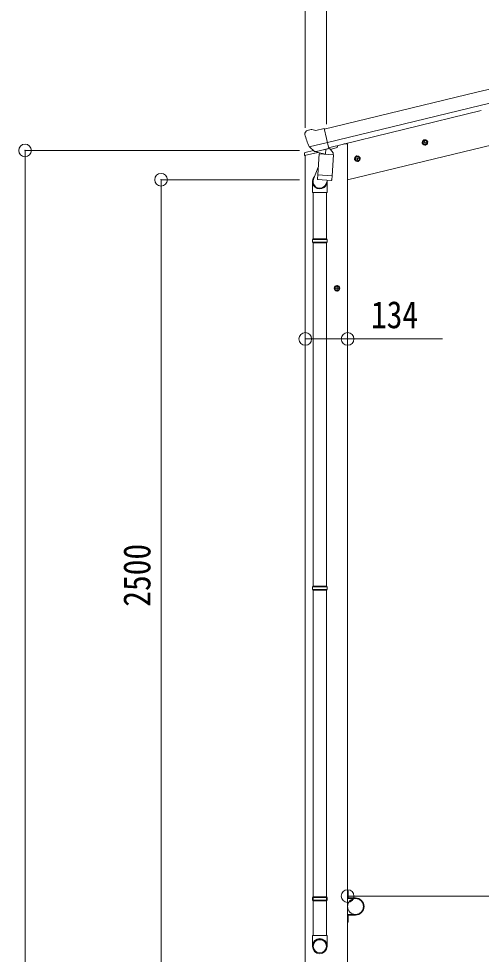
# Model space of a CAD drawing. Units: millimetres at full size, sheet at 1:40. Extents: x -11181 to 11305, y -7804 to 7716.
# Drawn here: x 3361 to 4825, y 3153 to 6114 of the extents above; entities that cross this region are included whole.
import ezdxf
from ezdxf.enums import TextEntityAlignment as Align

# ---------------------------------------------------------------- set-up
doc = ezdxf.new("R2010")
doc.units = ezdxf.units.MM
doc.header["$LTSCALE"] = 40
doc.header["$PDMODE"] = 32
doc.header["$PDSIZE"] = 40
for name, color, linetype, lineweight in [('0-1_本体', 4, 'Continuous', 9), ('0-2_部品', 7, 'Continuous', 9), ('0-3_ELV2', 3, 'Continuous', 9), ('0-A_寸法', 6, 'Continuous', 9), ('1-A', 6, 'Continuous', 9)]:
    doc.layers.add(name, color=color, linetype=linetype, lineweight=lineweight)
doc.styles.add('ＭＳ ゴシック', font='')
doc.styles.get('ＭＳ ゴシック').set_extended_font_data('MS Gothic')

msp = doc.modelspace()

# ---------------------------------------------------------------- linework, layer by layer
at = {"layer": '0-1_本体'}
for p, q in [((4327.85, 5763.73), (4810.78, 5881.04)), ((4337.87, 5721.97), (4820.91, 5839.3)), ((4341.85, 5705.4), (4824.94, 5822.73)), ((4401.81, 5604.02), (4990.59, 5745.37)), ((4401.81, 5717.14), (4390.18, 5717.14)), ((4401.81, 5717.14), (4401.81, 2554.14)), ((4267.81, 5681.03), (4267.81, 2554.14))]:
    msp.add_line(p, q, dxfattribs=at)
for radius in [6954.55, 6911.6]:
    msp.add_arc((6452.31, -877.01), radius, 95.15276, 103.65276, dxfattribs=at)
at = {"layer": '0-2_部品'}
for p, q in [((4266.38, 5748.75), (4266.65, 5747.6)), ((4270.6, 5757.32), (4266.74, 5751.03)), ((4273.69, 5759.57), (4286.88, 5762.74)), ((4301.43, 5760.06), (4288.17, 5762.76)), ((4301.43, 5760.06), (4327.37, 5766.29)), ((4280.43, 5708.44), (4337.94, 5722.25)), ((4636.84, 5719.58), (4656.29, 5724.24)), ((4641.4, 5727.35), (4639.26, 5720.16)), ((4648.69, 5729.11), (4641.4, 5727.35)), ((4648.9, 5712.19), (4644.23, 5731.63)), ((4653.86, 5723.66), (4648.69, 5729.11)), ((4651.73, 5716.47), (4653.86, 5723.66)), ((4265.25, 5680.41), (4307.96, 5690.67)), ((4265.25, 5687.31), (4265.25, 5680.41)), ((4293.76, 5696.51), (4267.55, 5690.22)), ((4297.28, 5693.53), (4280.91, 5708.02)), ((4299.99, 5692.96), (4307.51, 5694.77)), ((4300.83, 5693.07), (4302.36, 5693.44)), ((4302.36, 5693.44), (4339.06, 5702.25)), ((4304.2, 5693.21), (4304.15, 5692.47)), ((4304.9, 5691.43), (4330.72, 5684.99)), ((4311.82, 5686.08), (4307.15, 5619.24)), ((4357.51, 5682.89), (4311.82, 5686.08)), ((4313.59, 5689.26), (4313.36, 5685.97)), ((4333.11, 5700.43), (4332.09, 5685.82)), ((4339.06, 5702.25), (4340.59, 5702.62)), ((4342.15, 5704.72), (4343.09, 5704.65)), ((4343.09, 5704.65), (4356.4, 5689.34)), ((4347.08, 5700.06), (4365.97, 5704.6)), ((4356.4, 5689.34), (4355.96, 5682.99)), ((4369.81, 5712.77), (4369.81, 5709.46)), ((4352.83, 5616.05), (4357.51, 5682.89)), ((4422.92, 5668.22), (4442.36, 5672.89)), ((4427.47, 5676), (4425.34, 5668.8)), ((4434.77, 5677.75), (4427.47, 5676)), ((4434.97, 5660.83), (4430.31, 5680.28)), ((4439.94, 5672.3), (4434.77, 5677.75)), ((4437.81, 5665.11), (4439.94, 5672.3)), ((4308.88, 5644.01), (4294.18, 5605.46)), ((4290.81, 5563.38), (4290.81, 5597.73)), ((4306.29, 5606.78), (4307.16, 5619.24)), ((4306.68, 5605.42), (4306.68, 5605.42)), ((4352.83, 5616.05), (4307.15, 5619.24)), ((4308.13, 5604.64), (4349.83, 5601.72)), ((4338.21, 5602.54), (4333.67, 5591.22)), ((4336.81, 5598.03), (4336.81, 5563.38)), ((4352.82, 5616.05), (4351.93, 5603.35)), ((4336.81, 5563.38), (4290.81, 5563.38)), ((4292.81, 5563.38), (4292.81, 5416.68)), ((4334.81, 5563.38), (4334.81, 5416.68)), ((4290.81, 5414.68), (4291.81, 5416.68)), ((4336.81, 5414.68), (4290.81, 5414.68)), ((4336.81, 5406.68), (4290.81, 5406.68)), ((4335.81, 5416.68), (4291.81, 5416.68)), ((4335.81, 5404.68), (4291.81, 5404.68)), ((4292.81, 5404.68), (4292.81, 4317.49)), ((4334.81, 5404.68), (4334.81, 4317.49)), ((4336.81, 5414.68), (4335.81, 5416.68)), ((4336.81, 5406.68), (4335.81, 5404.68)), ((4336.81, 5414.68), (4336.81, 5406.68)), ((4368.31, 5250.64), (4368.31, 5270.64)), ((4378.31, 5260.64), (4358.31, 5260.64)), ((4368.31, 5268.14), (4361.81, 5264.39)), ((4361.81, 5264.39), (4361.81, 5256.88)), ((4361.81, 5256.88), (4368.31, 5253.13)), ((4374.81, 5264.39), (4368.31, 5268.14)), ((4290.81, 4315.49), (4291.81, 4317.49)), ((4336.81, 4315.49), (4290.81, 4315.49)), ((4336.81, 4307.49), (4290.81, 4307.49)), ((4335.81, 4317.49), (4291.81, 4317.49)), ((4335.81, 4305.49), (4291.81, 4305.49)), ((4292.81, 4305.49), (4292.81, 3212.3)), ((4334.81, 4305.49), (4334.81, 3212.3)), ((4336.81, 4315.49), (4335.81, 4317.49)), ((4336.81, 4307.49), (4335.81, 4305.49)), ((4336.81, 4315.49), (4336.81, 4307.49)), ((4290.81, 3332.3), (4291.81, 3334.3)), ((4336.81, 3332.3), (4290.81, 3332.3)), ((4336.81, 3324.3), (4290.81, 3324.3)), ((4335.81, 3334.3), (4291.81, 3334.3)), ((4335.81, 3322.3), (4291.81, 3322.3)), ((4292.81, 3322.3), (4292.81, 3212.3)), ((4334.81, 3322.3), (4334.81, 3212.3)), ((4336.81, 3332.3), (4335.81, 3334.3)), ((4336.81, 3324.3), (4335.81, 3322.3)), ((4336.81, 3332.3), (4336.81, 3324.3)), ((4290.81, 3178.16), (4290.81, 3212.3)), ((4336.81, 3212.3), (4290.81, 3212.3)), ((4336.81, 3178.16), (4336.81, 3212.3))]:
    msp.add_line(p, q, dxfattribs=at)
for points in [[(4332.79, 5700.84), (4342.52, 5703.17), (4327.37, 5766.29)], [(4639.26, 5720.16), (4644.43, 5714.71), (4651.73, 5716.47)], [(4280.16, 5709.02), (4280.75, 5708.17), (4280.91, 5708.02)], [(4332.79, 5700.84), (4332.56, 5700.69), (4307.79, 5694.74), (4307.51, 5694.77)], [(4425.34, 5668.8), (4430.51, 5663.36), (4437.81, 5665.11)], [(4290.81, 5414.68), (4290.81, 5406.68), (4291.81, 5404.68)], [(4368.31, 5253.13), (4374.81, 5256.88), (4374.81, 5264.39)], [(4290.81, 4315.49), (4290.81, 4307.49), (4291.81, 4305.49)], [(4290.81, 3332.3), (4290.81, 3324.3), (4291.81, 3322.3)]]:
    msp.add_lwpolyline(points, dxfattribs=at)
for centre, radius in [((4646.56, 5721.91), 8.5), ((4646.56, 5721.91), 7.7), ((4646.56, 5721.91), 6.5), ((4432.64, 5670.55), 8.5), ((4432.64, 5670.55), 7.7), ((4432.64, 5670.55), 6.5), ((4368.31, 5260.64), 8.5), ((4368.31, 5260.64), 7.7), ((4368.31, 5260.64), 6.5)]:
    msp.add_circle(centre, radius, dxfattribs=at)
for centre, radius, start, end in [((4463.46, 5794.85), 202.4, 193.5, 205.09125), ((4274.86, 5754.71), 5, 103.5, 148.5), ((4287.58, 5759.82), 3, 78.5, 103.5), ((4268.25, 5687.31), 3, 103.5, 180), ((4300.71, 5693.56), 0.5, 248.23754, 283.5), ((4303.7, 5693.24), 0.5, 356, 103.5), ((4305.14, 5692.4), 1, 176, 256), ((4331.07, 5685.96), 1.03, 250.03897, 351.96569), ((4333.71, 5700.34), 0.604, 100.59842, 172.20595), ((4340.48, 5703.1), 0.5, 283.5, 318.76246), ((4364.81, 5709.46), 5, 283.5, 0), ((4320.81, 5597.73), 30, 177.45142, 180), ((4308.23, 5606.61), 1.95, 175.04017, 217.47766), ((4308.27, 5606.64), 2, 217.40962, 266), ((4349.97, 5603.72), 2, 266, 349.46843)]:
    msp.add_arc(centre, radius, start, end, dxfattribs=at)
for centre, major_axis, ratio, start_param, end_param in [((4269.3, 5749.46), (-1.57, -2.57), 0.99628, 4.712389, 5.4996506), ((4299.27, 5695.79), (-0.73, -2.92), 0.997631, 5.8041905, 6.6006116), ((4299.33, 5696.01), (2.63, 3.16), 0.650902, 4.0958226, 4.1686332), ((4299.3, 5695.89), (-0.73, -2.92), 0.997631, 0.3902369, 0.4789948), ((4313.81, 5598.03), (23, 0), 0.996195, 2.3585569, 6.3253237), ((4313.81, 5598.03), (21, 0), 0.996195, 2.7786684, 5.9512394), ((4313.81, 3179.91), (-23, 0), 0.996195, 3.1415927, 6.2831853), ((4313.81, 3178.16), (-23, 0), 0.996195, 3.1415927, 6.2831853), ((4313.81, 3178.16), (0, -23.43), 0.981806, 4.712389, 7.8539816)]:
    msp.add_ellipse(centre, major_axis=major_axis, ratio=ratio, start_param=start_param, end_param=end_param, dxfattribs=at)
msp.add_ellipse((4313.81, 3178.16), major_axis=(21, 0), ratio=0.996195, dxfattribs=at)
at = {"layer": '0-3_ELV2'}
for p, q in [((4401.81, 3354.14), (4403.81, 3354.14)), ((4401.81, 3354.14), (4401.81, 3331.44)), ((4403.81, 3331.44), (4403.81, 3354.14)), ((4426.81, 3331.44), (4403.81, 3331.44)), ((4403.81, 3329.44), (4426.81, 3329.44)), ((4401.81, 3254.14), (4401.81, 3276.84)), ((4403.81, 3278.84), (4426.81, 3278.84)), ((4403.81, 3276.84), (4403.81, 3254.14)), ((4426.81, 3276.84), (4403.81, 3276.84)), ((4401.81, 3254.14), (4403.81, 3254.14))]:
    msp.add_line(p, q, dxfattribs=at)
msp.add_circle((4426.81, 3304.14), 25, dxfattribs=at)
for centre, radius, start, end in [((4403.81, 3331.44), 2, 180, 270), ((4426.81, 3304.14), 27.3, 270, 90), ((4426.81, 3304.14), 25.3, 270, 90), ((4403.81, 3276.84), 2, 90, 180)]:
    msp.add_arc(centre, radius, start, end, dxfattribs=at)
at = {"layer": '0-A_寸法'}
for p, q in [((4267.81, 6255.97), (4267.81, 5768.41)), ((4334.81, 6255.97), (4334.81, 5779.54)), ((3380.97, 5696.54), (4249.28, 5696.54)), ((3380.97, 5696.54), (3380.97, 3104.14)), ((3811.63, 5604.12), (4249.28, 5604.12)), ((3811.63, 3104.14), (3811.63, 5604.12)), ((4267.81, 5100.19), (4401.81, 5100.19)), ((4401.81, 5100.19), (4701.81, 5100.19))]:
    msp.add_line(p, q, dxfattribs=at)
for p in [(3380.97, 5696.54), (3811.63, 5604.12), (4267.81, 5100.19), (4401.81, 5100.19)]:
    msp.add_point(p, dxfattribs=at)
at = {"layer": '1-A'}
for q in [(4401.81, 3570.05), (6533.81, 3337.09)]:
    msp.add_line((4401.81, 3337.09), q, dxfattribs=at)
msp.add_point((4401.81, 3337.09), dxfattribs=at)

# ---------------------------------------------------------------- texts
at = {"layer": '0-A_寸法', "color": 7, "style": 'ＭＳ ゴシック', "width": 0.85}
msp.add_text('134', height=86.02, dxfattribs=at).set_placement((4475.81, 5108.19), align=Align.BOTTOM_LEFT)
msp.add_text('2500', height=86.02, rotation=90, dxfattribs=at).set_placement((3803.63, 4252.79), align=Align.BOTTOM_LEFT)

doc.saveas('drawing.dxf')
